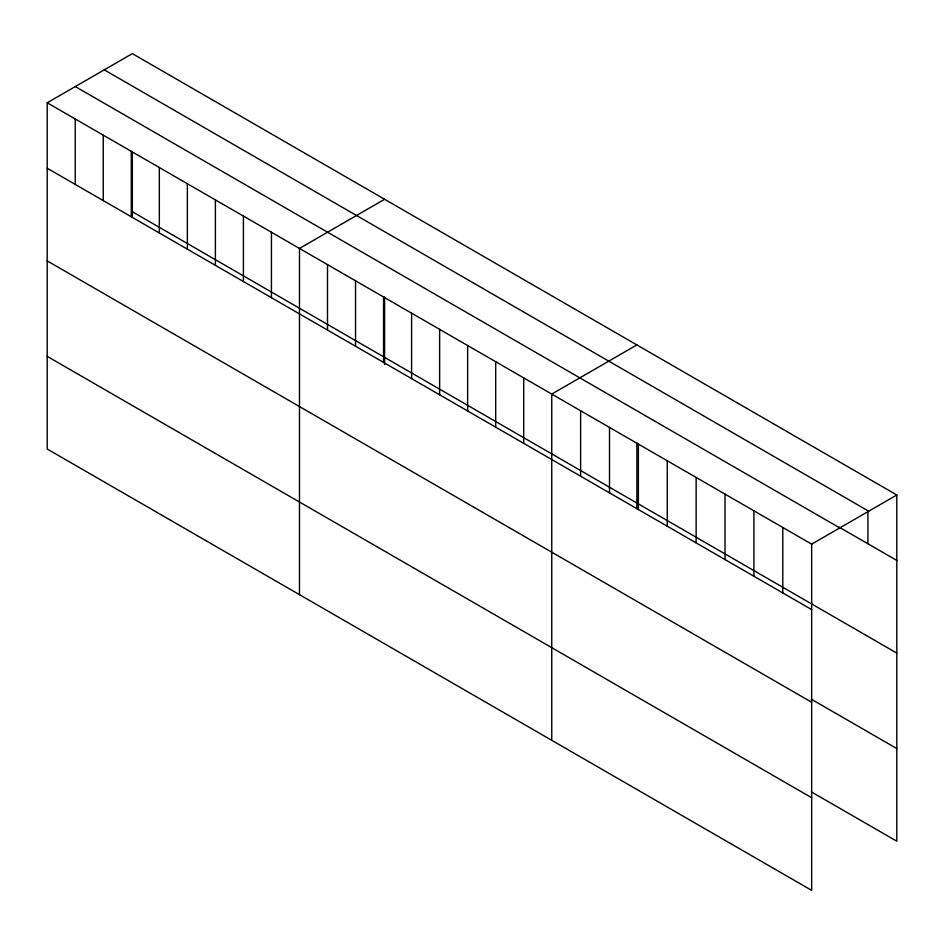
<?xml version="1.0" encoding="UTF-8"?>
<svg xmlns="http://www.w3.org/2000/svg" width="944" height="944" viewBox="0 0 944 944"><rect width="100%" height="100%" fill="white"/><g stroke="black" fill="none" stroke-linecap="round" stroke-linejoin="round"><path stroke-width="1.42" d="M47.2 102.79L811.663 544.145L811.663 890.369L47.2 449.014L47.2 102.79L132.337 53.631L896.8 494.986L896.8 841.21L811.415 791.922M384.609 199.278L299.472 248.425L299.472 594.661M636.881 344.926L551.744 394.073L551.744 740.308M811.663 544.145L896.8 494.986M104.241 69.844L868.704 511.2M839.039 527.094L896.8 560.441M75.296 86.565L839.759 527.92M132.337 211.739L896.8 653.095M47.2 168.233L811.663 609.588M811.415 699.268L896.8 748.557M47.2 260.898L811.663 702.253M47.2 356.36L811.663 797.715M867.925 511.766L867.925 543.768M782.777 527.472L782.777 592.915M753.902 510.787L753.902 576.241M725.016 494.113L725.016 559.568M696.141 477.44L696.141 542.894M667.255 460.766L667.255 526.221M638.38 444.093L638.38 509.548M636.881 442.736L636.881 508.816M609.505 427.42L609.505 492.874M580.619 410.746L580.619 476.201M523.708 377.895L523.708 443.35M495.683 361.717L495.683 427.16M467.646 345.528L467.646 410.982M439.621 329.35L439.621 394.804M411.596 313.16L411.596 378.615M384.609 297.089L384.609 364.62M383.559 296.982L383.559 362.437M355.534 280.793L355.534 346.247M327.497 264.615L327.497 330.07M271.435 232.248L271.435 297.702M243.41 216.07L243.41 281.513M215.385 199.88L215.385 265.335M187.349 183.702L187.349 249.157M159.324 167.513L159.324 232.967M132.337 151.441L132.337 217.521M131.287 151.335L131.287 216.79M103.262 135.145L103.262 200.6M75.225 118.968L75.225 184.422"/></g></svg>
